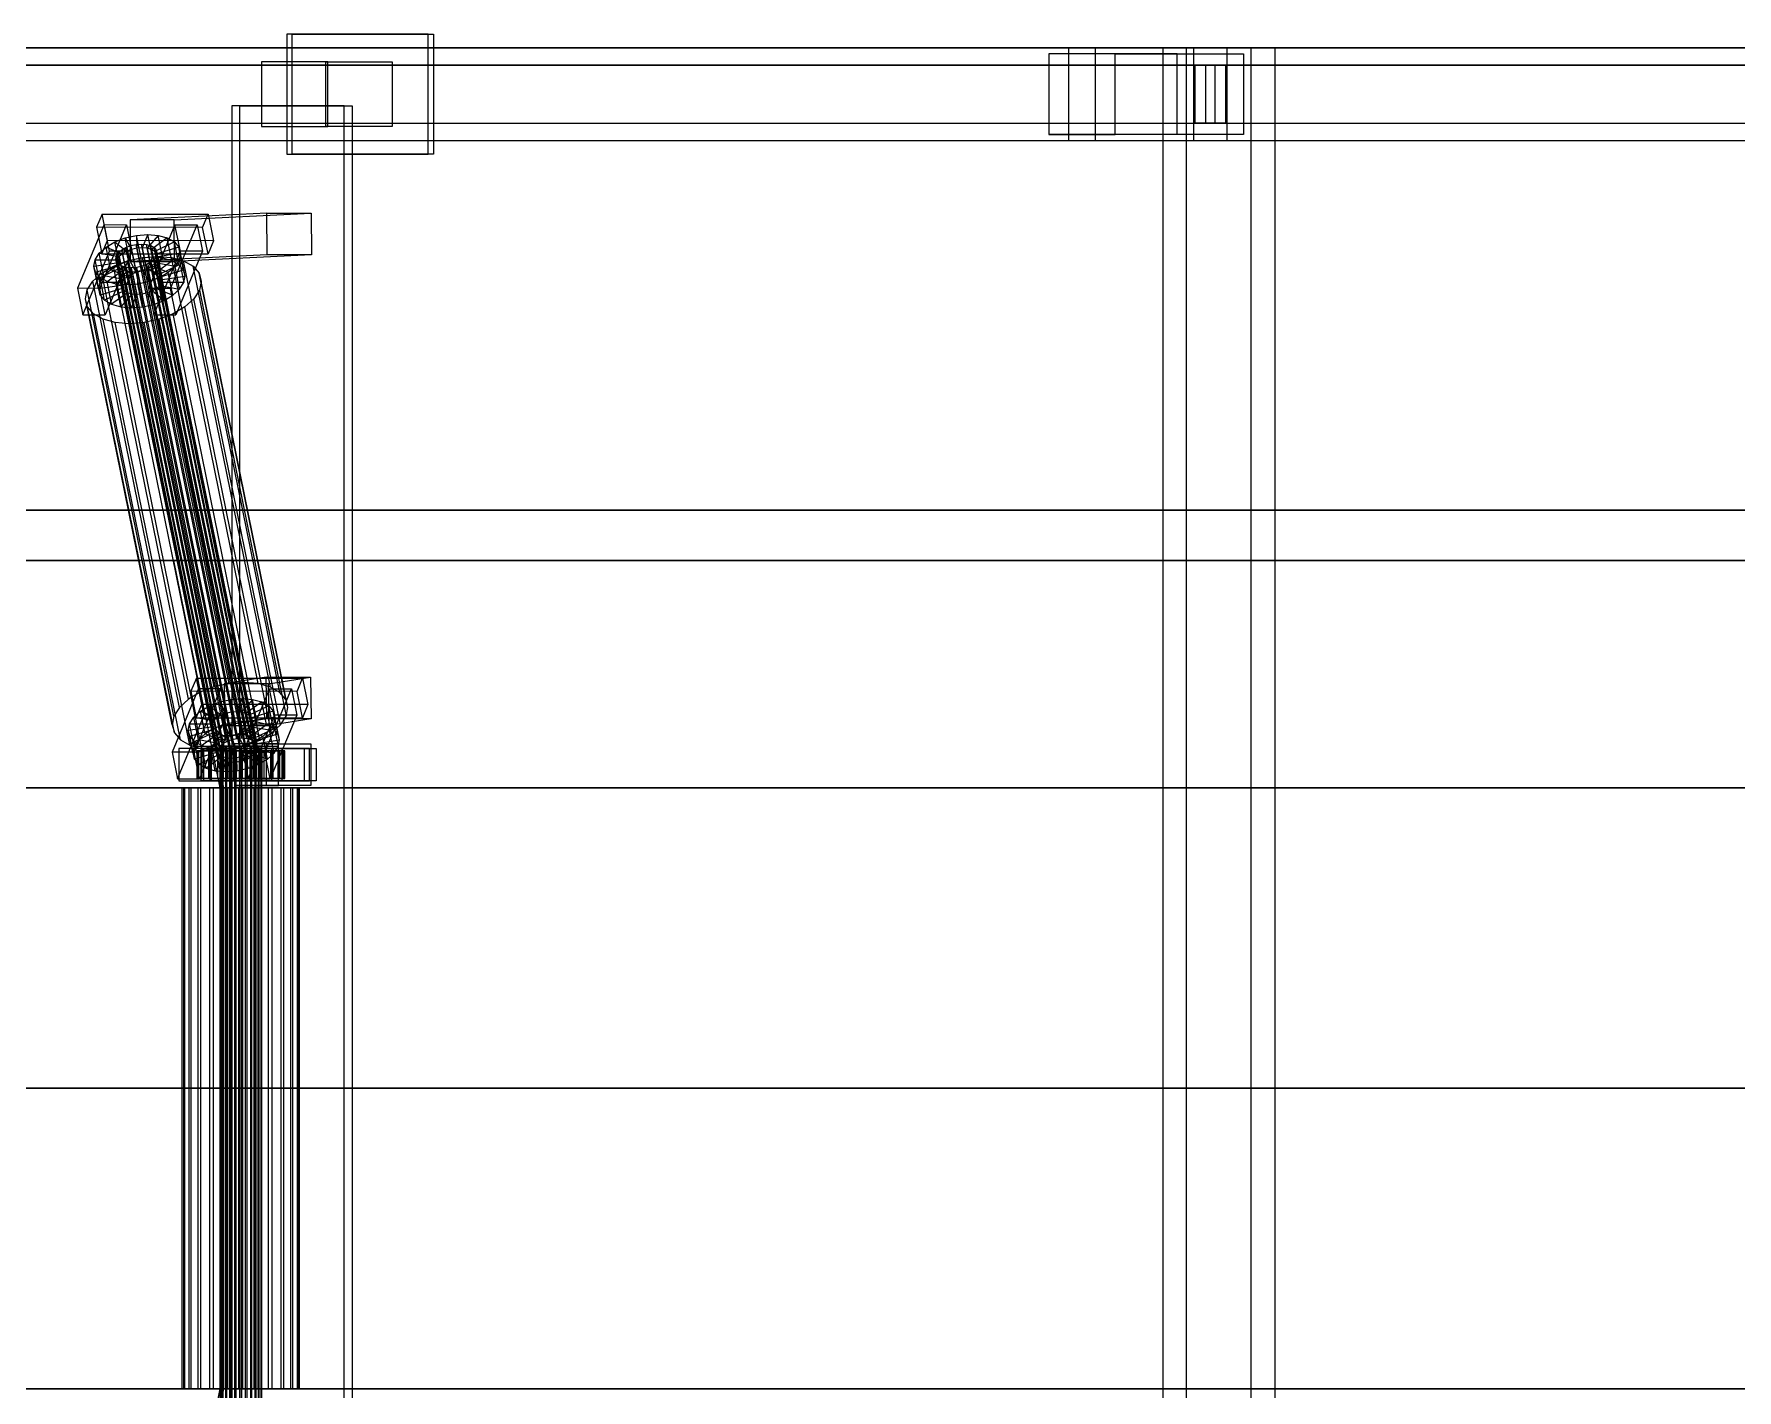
# Model space of a CAD drawing. Header units: millimetres. Extents: x -1970 to 59977, y -50268 to 6837.
# Drawn here: x 20808 to 21544, y -18130 to -17544 of the extents above; entities that cross this region are included whole.
import ezdxf

# ---------------------------------------------------------------- set-up
doc = ezdxf.new("R2010")
doc.units = ezdxf.units.MM
doc.layers.add('superior_C02', color=7, linetype='Continuous', lineweight=0)

msp = doc.modelspace()

# ---------------------------------------------------------------- linework, layer by layer
at = {"layer": 'superior_C02'}
for p, q in [((20978.216, -17544), (20917.01, -17544)), ((20917.01, -17544), (20917.01, -17596)), ((20919.348, -17544), (20917.01, -17544)), ((20919.348, -17596), (20919.348, -17544)), ((20919.348, -17544), (20980.554, -17544)), ((20978.216, -17596), (20978.216, -17544)), ((20978.216, -17544), (20980.554, -17544)), ((20980.554, -17544), (20980.554, -17596)), ((21255.102, -17550), (20107.498, -17550)), ((20119.188, -17550), (21266.793, -17550)), ((21309.171, -17550), (20161.567, -17550)), ((20176.18, -17550), (21323.785, -17550)), ((21255.102, -17550), (21255.102, -17590)), ((21266.793, -17550), (21255.102, -17550)), ((22402.707, -17550), (21255.102, -17550)), ((21266.793, -17590), (21266.793, -17550)), ((21266.793, -17550), (22414.397, -17550)), ((21334.143, -17550), (21295.89, -17550)), ((21295.89, -17550), (21295.89, -18450)), ((21306.119, -17550), (21295.89, -17550)), ((21306.119, -18450), (21306.119, -17550)), ((21306.119, -17550), (21344.373, -17550)), ((21309.171, -17550), (21309.171, -17590)), ((21323.785, -17550), (21309.171, -17550)), ((22456.776, -17550), (21309.171, -17550)), ((21323.785, -17590), (21323.785, -17550)), ((21323.785, -17550), (22471.389, -17550)), ((21334.143, -18450), (21334.143, -17550)), ((21334.143, -17550), (21344.373, -17550)), ((21344.373, -17550), (21344.373, -18450)), ((21314.391, -17557.5), (20111.256, -17557.5)), ((20115.429, -17557.5), (21318.565, -17557.5)), ((20934.814, -17556), (20906.124, -17556)), ((20906.124, -17556), (20906.124, -17584)), ((20933.852, -17556), (20906.124, -17556)), ((20933.852, -17584), (20933.852, -17556)), ((20933.852, -17556), (20962.543, -17556)), ((20934.814, -17584), (20934.814, -17556)), ((20934.814, -17556), (20962.543, -17556)), ((20962.543, -17556), (20962.543, -17584)), ((21275.293, -17552.5), (21246.602, -17552.5)), ((21246.602, -17552.5), (21246.602, -17587.5)), ((21302.133, -17552.5), (21246.602, -17552.5)), ((21275.293, -17587.5), (21275.293, -17552.5)), ((21275.293, -17552.5), (21330.823, -17552.5)), ((21302.133, -17587.5), (21302.133, -17552.5)), ((21302.133, -17552.5), (21330.823, -17552.5)), ((21309.905, -17557.5), (21323.051, -17557.5)), ((21309.905, -17582.5), (21309.905, -17557.5)), ((22401.979, -17557.5), (21309.905, -17557.5)), ((21314.391, -17557.5), (21314.391, -17582.5)), ((21318.565, -17557.5), (21314.391, -17557.5)), ((21318.565, -17582.5), (21318.565, -17557.5)), ((21323.051, -17557.5), (21323.051, -17582.5)), ((21323.051, -17557.5), (22415.126, -17557.5)), ((21330.823, -17552.5), (21330.823, -17587.5)), ((20941.837, -17575), (20893.255, -17575)), ((20893.255, -17575), (20893.255, -18425)), ((20896.763, -17575), (20893.255, -17575)), ((20896.763, -18425), (20896.763, -17575)), ((20896.763, -17575), (20945.345, -17575)), ((20941.837, -18425), (20941.837, -17575)), ((20941.837, -17575), (20945.345, -17575)), ((20945.345, -17575), (20945.345, -18425)), ((20111.256, -17582.5), (21314.391, -17582.5)), ((20115.429, -17582.5), (21318.565, -17582.5)), ((20906.124, -17584), (20934.814, -17584)), ((20906.124, -17584), (20933.852, -17584)), ((20962.543, -17584), (20933.852, -17584)), ((20962.543, -17584), (20934.814, -17584)), ((21246.602, -17587.5), (21275.293, -17587.5)), ((21302.133, -17587.5), (21246.602, -17587.5)), ((21330.823, -17587.5), (21275.293, -17587.5)), ((21330.823, -17587.5), (21302.133, -17587.5)), ((21323.051, -17582.5), (21309.905, -17582.5)), ((21309.905, -17582.5), (22401.979, -17582.5)), ((21314.391, -17582.5), (21318.565, -17582.5)), ((21323.051, -17582.5), (22415.126, -17582.5)), ((20107.498, -17590), (21255.102, -17590)), ((20119.188, -17590), (21266.793, -17590)), ((20161.567, -17590), (21309.171, -17590)), ((20176.18, -17590), (21323.785, -17590)), ((20917.01, -17596), (20978.216, -17596)), ((20917.01, -17596), (20919.348, -17596)), ((20980.554, -17596), (20919.348, -17596)), ((20980.554, -17596), (20978.216, -17596)), ((21255.102, -17590), (21266.793, -17590)), ((21255.102, -17590), (22402.707, -17590)), ((21266.793, -17590), (22414.397, -17590)), ((21309.171, -17590), (21323.785, -17590)), ((21309.171, -17590), (22456.776, -17590)), ((21323.785, -17590), (22471.389, -17590)), ((20837.123, -17621.857), (20834.722, -17627.592)), ((20839.457, -17633.325), (20837.123, -17621.857)), ((20837.123, -17621.857), (20883.027, -17621.914)), ((20908.461, -17621.488), (20849.241, -17624.356)), ((20868.367, -17624.356), (20849.241, -17624.356)), ((20849.241, -17624.356), (20849.315, -17642.354)), ((20868.367, -17624.356), (20927.588, -17621.488)), ((20868.442, -17642.354), (20868.367, -17624.356)), ((20880.626, -17627.65), (20883.027, -17621.914)), ((20883.027, -17621.914), (20885.361, -17633.382)), ((20908.536, -17639.486), (20908.461, -17621.488)), ((20908.461, -17621.488), (20927.588, -17621.488)), ((20927.588, -17621.488), (20927.662, -17639.486)), ((20838.071, -17626.449), (20826.548, -17653.98)), ((20880.626, -17627.65), (20834.722, -17627.592)), ((20834.722, -17627.592), (20837.056, -17639.061)), ((20836.111, -17653.992), (20847.635, -17626.461)), ((20840.405, -17637.917), (20838.071, -17626.449)), ((20838.071, -17626.449), (20847.635, -17626.461)), ((20842.696, -17633.91), (20847.184, -17632.183)), ((20847.184, -17632.183), (20852.022, -17631.1)), ((20847.184, -17632.183), (20849.887, -17637.157)), ((20849.185, -17642.013), (20847.184, -17632.183)), ((20847.635, -17626.461), (20849.968, -17637.929)), ((20852.022, -17631.1), (20856.881, -17630.735)), ((20852.022, -17631.1), (20852.179, -17636.643)), ((20854.023, -17640.93), (20852.022, -17631.1)), ((20856.881, -17630.735), (20854.48, -17636.47)), ((20861.428, -17631.112), (20856.634, -17636.649)), ((20858.881, -17640.564), (20856.881, -17630.735)), ((20856.881, -17630.735), (20861.428, -17631.112)), ((20868.674, -17626.487), (20857.151, -17654.019)), ((20865.355, -17632.206), (20858.494, -17637.167)), ((20863.428, -17640.942), (20861.428, -17631.112)), ((20861.428, -17631.112), (20865.355, -17632.206)), ((20867.355, -17642.036), (20865.355, -17632.206)), ((20865.355, -17632.206), (20868.393, -17633.943)), ((20866.714, -17654.031), (20878.237, -17626.499)), ((20871.008, -17637.955), (20868.674, -17626.487)), ((20868.674, -17626.487), (20878.237, -17626.499)), ((20878.237, -17626.499), (20880.571, -17637.967)), ((20882.96, -17639.118), (20880.626, -17627.65)), ((20828.882, -17665.449), (20840.405, -17637.917)), ((20834.149, -17641.61), (20835.949, -17638.79)), ((20835.949, -17638.79), (20838.864, -17636.164)), ((20835.949, -17638.79), (20844.565, -17640.286)), ((20837.949, -17648.62), (20835.949, -17638.79)), ((20837.056, -17639.061), (20839.457, -17633.325)), ((20837.056, -17639.061), (20882.96, -17639.118)), ((20849.968, -17637.929), (20838.445, -17665.461)), ((20838.864, -17636.164), (20842.696, -17633.91)), ((20838.864, -17636.164), (20845.946, -17639.042)), ((20840.864, -17645.994), (20838.864, -17636.164)), ((20885.361, -17633.382), (20839.457, -17633.325)), ((20849.968, -17637.929), (20840.405, -17637.917)), ((20842.696, -17633.91), (20847.761, -17637.975)), ((20844.697, -17643.74), (20842.696, -17633.91)), ((20843.113, -17641.32), (20843.379, -17639.983)), ((20843.379, -17639.983), (20844.231, -17638.648)), ((20886.888, -17853.782), (20843.379, -17639.983)), ((20844.231, -17638.648), (20845.612, -17637.404)), ((20887.74, -17852.446), (20844.231, -17638.648)), ((20845.946, -17639.042), (20844.565, -17640.286)), ((20845.612, -17637.404), (20847.428, -17636.336)), ((20889.121, -17851.202), (20845.612, -17637.404)), ((20847.761, -17637.975), (20845.946, -17639.042)), ((20845.946, -17639.042), (20847.946, -17648.872)), ((20847.428, -17636.336), (20849.554, -17635.518)), ((20890.936, -17850.135), (20847.428, -17636.336)), ((20849.887, -17637.157), (20847.761, -17637.975)), ((20847.761, -17637.975), (20849.761, -17647.804)), ((20908.536, -17639.486), (20849.315, -17642.354)), ((20849.554, -17635.518), (20851.845, -17635.005)), ((20893.062, -17849.317), (20849.554, -17635.518)), ((20852.179, -17636.643), (20849.887, -17637.157)), ((20849.887, -17637.157), (20851.887, -17646.986)), ((20851.845, -17635.005), (20854.147, -17634.832)), ((20895.354, -17848.804), (20851.845, -17635.005)), ((20854.48, -17636.47), (20852.179, -17636.643)), ((20852.179, -17636.643), (20854.179, -17646.473)), ((20854.147, -17634.832), (20856.301, -17635.011)), ((20897.655, -17848.631), (20854.147, -17634.832)), ((20854.48, -17636.47), (20856.48, -17646.3)), ((20856.634, -17636.649), (20854.48, -17636.47)), ((20854.589, -17640.659), (20861.084, -17640.17)), ((20856.301, -17635.011), (20858.161, -17635.529)), ((20899.809, -17848.809), (20856.301, -17635.011)), ((20856.634, -17636.649), (20858.634, -17646.479)), ((20858.494, -17637.167), (20856.634, -17636.649)), ((20858.161, -17635.529), (20859.6, -17636.352)), ((20901.669, -17849.328), (20858.161, -17635.529)), ((20858.494, -17637.167), (20860.494, -17646.997)), ((20859.933, -17637.99), (20858.494, -17637.167)), ((20859.485, -17665.487), (20871.008, -17637.955)), ((20859.6, -17636.352), (20860.52, -17637.422)), ((20903.109, -17850.15), (20859.6, -17636.352)), ((20860.593, -17640.005), (20859.741, -17641.341)), ((20868.393, -17633.943), (20859.933, -17637.99)), ((20859.933, -17637.99), (20861.934, -17647.82)), ((20860.854, -17639.061), (20859.933, -17637.99)), ((20860.52, -17637.422), (20860.859, -17638.668)), ((20904.029, -17851.221), (20860.52, -17637.422)), ((20860.859, -17638.668), (20860.593, -17640.005)), ((20860.593, -17640.005), (20904.102, -17853.804)), ((20870.336, -17636.203), (20860.854, -17639.061)), ((20860.854, -17639.061), (20862.854, -17648.891)), ((20861.192, -17640.307), (20860.854, -17639.061)), ((20904.368, -17852.467), (20860.859, -17638.668)), ((20861.084, -17640.17), (20867.163, -17640.674)), ((20898.592, -17824.479), (20861.084, -17640.17)), ((20871.051, -17638.834), (20861.192, -17640.307)), ((20870.393, -17643.772), (20868.393, -17633.943)), ((20868.393, -17633.943), (20870.336, -17636.203)), ((20927.662, -17639.486), (20868.442, -17642.354)), ((20880.571, -17637.967), (20869.048, -17665.499)), ((20872.336, -17646.033), (20870.336, -17636.203)), ((20870.336, -17636.203), (20871.051, -17638.834)), ((20871.051, -17638.834), (20870.49, -17641.655)), ((20880.571, -17637.967), (20871.008, -17637.955)), ((20873.052, -17648.664), (20871.051, -17638.834)), ((20885.361, -17633.382), (20882.96, -17639.118)), ((20927.662, -17639.486), (20908.536, -17639.486)), ((20833.102, -17650.939), (20836.999, -17647.428)), ((20833.588, -17644.431), (20834.149, -17641.61)), ((20833.588, -17644.431), (20843.446, -17642.958)), ((20834.303, -17647.062), (20833.588, -17644.431)), ((20835.588, -17654.261), (20833.588, -17644.431)), ((20834.149, -17641.61), (20843.712, -17641.622)), ((20836.149, -17651.44), (20834.149, -17641.61)), ((20834.303, -17647.062), (20843.785, -17644.204)), ((20836.246, -17649.322), (20834.303, -17647.062)), ((20836.303, -17656.892), (20834.303, -17647.062)), ((20836.246, -17649.322), (20844.706, -17645.275)), ((20836.999, -17647.428), (20842.122, -17644.416)), ((20874.506, -17831.737), (20836.999, -17647.428)), ((20840.864, -17645.994), (20837.949, -17648.62)), ((20839.284, -17651.059), (20846.145, -17646.098)), ((20844.697, -17643.74), (20840.864, -17645.994)), ((20847.946, -17648.872), (20840.864, -17645.994)), ((20842.122, -17644.416), (20848.122, -17642.107)), ((20879.63, -17828.725), (20842.122, -17644.416)), ((20843.452, -17642.566), (20843.113, -17641.32)), ((20886.622, -17855.119), (20843.113, -17641.32)), ((20843.211, -17652.153), (20848.005, -17646.616)), ((20843.712, -17641.622), (20843.446, -17642.958)), ((20843.446, -17642.958), (20843.785, -17644.204)), ((20843.446, -17642.958), (20845.447, -17652.788)), ((20844.372, -17643.637), (20843.452, -17642.566)), ((20886.961, -17856.365), (20843.452, -17642.566)), ((20844.565, -17640.286), (20843.712, -17641.622)), ((20843.712, -17641.622), (20845.713, -17651.452)), ((20843.785, -17644.204), (20844.706, -17645.275)), ((20843.785, -17644.204), (20845.786, -17654.034)), ((20845.811, -17644.459), (20844.372, -17643.637)), ((20887.881, -17857.435), (20844.372, -17643.637)), ((20844.565, -17640.286), (20846.565, -17650.116)), ((20849.185, -17642.013), (20844.697, -17643.74)), ((20849.761, -17647.804), (20844.697, -17643.74)), ((20844.706, -17645.275), (20846.145, -17646.098)), ((20844.706, -17645.275), (20846.706, -17655.105)), ((20847.671, -17644.978), (20845.811, -17644.459)), ((20889.32, -17858.258), (20845.811, -17644.459)), ((20846.145, -17646.098), (20848.005, -17646.616)), ((20846.145, -17646.098), (20848.145, -17655.927)), ((20849.825, -17645.156), (20847.671, -17644.978)), ((20891.18, -17858.776), (20847.671, -17644.978)), ((20847.758, -17652.53), (20850.159, -17646.795)), ((20848.005, -17646.616), (20850.159, -17646.795)), ((20848.005, -17646.616), (20850.005, -17656.446)), ((20848.122, -17642.107), (20854.589, -17640.659)), ((20885.629, -17826.416), (20848.122, -17642.107)), ((20854.023, -17640.93), (20849.185, -17642.013)), ((20851.887, -17646.986), (20849.185, -17642.013)), ((20849.315, -17642.354), (20868.442, -17642.354)), ((20849.761, -17647.804), (20851.887, -17646.986)), ((20852.127, -17644.983), (20849.825, -17645.156)), ((20893.334, -17858.955), (20849.825, -17645.156)), ((20850.159, -17646.795), (20852.46, -17646.622)), ((20850.159, -17646.795), (20852.159, -17656.624)), ((20851.887, -17646.986), (20854.179, -17646.473)), ((20854.418, -17644.47), (20852.127, -17644.983)), ((20895.635, -17858.782), (20852.127, -17644.983)), ((20852.46, -17646.622), (20854.752, -17646.108)), ((20852.616, -17652.165), (20852.46, -17646.622)), ((20852.46, -17646.622), (20854.46, -17656.451)), ((20858.881, -17640.564), (20854.023, -17640.93)), ((20854.179, -17646.473), (20854.023, -17640.93)), ((20854.179, -17646.473), (20856.48, -17646.3)), ((20856.544, -17643.652), (20854.418, -17644.47)), ((20897.927, -17858.269), (20854.418, -17644.47)), ((20892.097, -17824.968), (20854.589, -17640.659)), ((20854.752, -17646.108), (20856.878, -17645.29)), ((20857.454, -17651.082), (20854.752, -17646.108)), ((20854.752, -17646.108), (20856.752, -17655.938)), ((20856.48, -17646.3), (20858.881, -17640.564)), ((20856.48, -17646.3), (20858.634, -17646.479)), ((20858.36, -17642.585), (20856.544, -17643.652)), ((20900.053, -17857.451), (20856.544, -17643.652)), ((20856.878, -17645.29), (20858.693, -17644.223)), ((20861.942, -17649.355), (20856.878, -17645.29)), ((20856.878, -17645.29), (20858.878, -17655.12)), ((20859.741, -17641.341), (20858.36, -17642.585)), ((20901.868, -17856.383), (20858.36, -17642.585)), ((20858.634, -17646.479), (20863.428, -17640.942)), ((20858.634, -17646.479), (20860.494, -17646.997)), ((20858.693, -17644.223), (20860.074, -17642.979)), ((20865.775, -17647.101), (20858.693, -17644.223)), ((20858.693, -17644.223), (20860.693, -17654.053)), ((20863.428, -17640.942), (20858.881, -17640.564)), ((20903.249, -17855.139), (20859.741, -17641.341)), ((20860.074, -17642.979), (20860.926, -17641.643)), ((20868.69, -17644.475), (20860.074, -17642.979)), ((20860.074, -17642.979), (20862.074, -17652.809)), ((20860.494, -17646.997), (20867.355, -17642.036)), ((20860.494, -17646.997), (20861.934, -17647.82)), ((20860.926, -17641.643), (20861.192, -17640.307)), ((20860.926, -17641.643), (20870.49, -17641.655)), ((20862.927, -17651.473), (20860.926, -17641.643)), ((20861.192, -17640.307), (20863.193, -17650.137)), ((20861.934, -17647.82), (20870.393, -17643.772)), ((20865.775, -17647.101), (20861.942, -17649.355)), ((20862.854, -17648.891), (20872.336, -17646.033)), ((20867.355, -17642.036), (20863.428, -17640.942)), ((20868.69, -17644.475), (20865.775, -17647.101)), ((20867.775, -17656.931), (20865.775, -17647.101)), ((20867.163, -17640.674), (20872.413, -17642.137)), ((20904.671, -17824.984), (20867.163, -17640.674)), ((20870.393, -17643.772), (20867.355, -17642.036)), ((20870.49, -17641.655), (20868.69, -17644.475)), ((20870.69, -17654.305), (20868.69, -17644.475)), ((20872.336, -17646.033), (20870.393, -17643.772)), ((20870.49, -17641.655), (20872.49, -17651.485)), ((20873.052, -17648.664), (20872.336, -17646.033)), ((20872.413, -17642.137), (20876.475, -17644.459)), ((20909.92, -17826.446), (20872.413, -17642.137)), ((20876.475, -17644.459), (20879.072, -17647.481)), ((20913.982, -17828.768), (20876.475, -17644.459)), ((20879.072, -17647.481), (20880.028, -17650.998)), ((20916.58, -17831.79), (20879.072, -17647.481)), ((20836.111, -17653.992), (20826.548, -17653.98)), ((20826.548, -17653.98), (20828.882, -17665.449)), ((20829.945, -17658.48), (20830.696, -17654.709)), ((20830.696, -17654.709), (20833.102, -17650.939)), ((20868.203, -17839.018), (20830.696, -17654.709)), ((20870.609, -17835.248), (20833.102, -17650.939)), ((20836.149, -17651.44), (20835.588, -17654.261)), ((20845.447, -17652.788), (20835.588, -17654.261)), ((20835.588, -17654.261), (20836.303, -17656.892)), ((20838.445, -17665.461), (20836.111, -17653.992)), ((20837.949, -17648.62), (20836.149, -17651.44)), ((20845.713, -17651.452), (20836.149, -17651.44)), ((20839.284, -17651.059), (20836.246, -17649.322)), ((20838.246, -17659.152), (20836.246, -17649.322)), ((20845.786, -17654.034), (20836.303, -17656.892)), ((20846.565, -17650.116), (20837.949, -17648.62)), ((20843.211, -17652.153), (20839.284, -17651.059)), ((20841.284, -17660.889), (20839.284, -17651.059)), ((20847.758, -17652.53), (20843.211, -17652.153)), ((20845.211, -17661.983), (20843.211, -17652.153)), ((20845.447, -17652.788), (20845.713, -17651.452)), ((20845.786, -17654.034), (20845.447, -17652.788)), ((20845.713, -17651.452), (20846.565, -17650.116)), ((20846.706, -17655.105), (20845.786, -17654.034)), ((20846.565, -17650.116), (20847.946, -17648.872)), ((20852.616, -17652.165), (20847.758, -17652.53)), ((20849.759, -17662.36), (20847.758, -17652.53)), ((20847.946, -17648.872), (20849.761, -17647.804)), ((20857.454, -17651.082), (20852.616, -17652.165)), ((20854.617, -17661.995), (20852.616, -17652.165)), ((20866.714, -17654.031), (20857.151, -17654.019)), ((20857.151, -17654.019), (20859.485, -17665.487)), ((20861.942, -17649.355), (20857.454, -17651.082)), ((20859.455, -17660.912), (20857.454, -17651.082)), ((20860.693, -17654.053), (20858.878, -17655.12)), ((20862.074, -17652.809), (20860.693, -17654.053)), ((20860.693, -17654.053), (20867.775, -17656.931)), ((20861.934, -17647.82), (20862.854, -17648.891)), ((20863.943, -17659.184), (20861.942, -17649.355)), ((20862.927, -17651.473), (20862.074, -17652.809)), ((20862.074, -17652.809), (20870.69, -17654.305)), ((20862.854, -17648.891), (20863.193, -17650.137)), ((20863.193, -17650.137), (20862.927, -17651.473)), ((20872.49, -17651.485), (20862.927, -17651.473)), ((20863.193, -17650.137), (20873.052, -17648.664)), ((20869.048, -17665.499), (20866.714, -17654.031)), ((20867.775, -17656.931), (20870.69, -17654.305)), ((20870.69, -17654.305), (20872.49, -17651.485)), ((20872.49, -17651.485), (20873.052, -17648.664)), ((20879.278, -17654.769), (20876.872, -17658.539)), ((20880.028, -17650.998), (20879.278, -17654.769)), ((20879.278, -17654.769), (20916.785, -17839.078)), ((20917.536, -17835.307), (20880.028, -17650.998)), ((20830.901, -17661.997), (20829.945, -17658.48)), ((20867.453, -17842.789), (20829.945, -17658.48)), ((20833.499, -17665.019), (20830.901, -17661.997)), ((20868.409, -17846.306), (20830.901, -17661.997)), ((20836.303, -17656.892), (20838.246, -17659.152)), ((20846.706, -17655.105), (20838.246, -17659.152)), ((20838.246, -17659.152), (20841.284, -17660.889)), ((20848.145, -17655.927), (20841.284, -17660.889)), ((20841.284, -17660.889), (20845.211, -17661.983)), ((20850.005, -17656.446), (20845.211, -17661.983)), ((20845.211, -17661.983), (20849.759, -17662.36)), ((20848.145, -17655.927), (20846.706, -17655.105)), ((20850.005, -17656.446), (20848.145, -17655.927)), ((20852.159, -17656.624), (20849.759, -17662.36)), ((20849.759, -17662.36), (20854.617, -17661.995)), ((20852.159, -17656.624), (20850.005, -17656.446)), ((20854.46, -17656.451), (20852.159, -17656.624)), ((20856.752, -17655.938), (20854.46, -17656.451)), ((20854.46, -17656.451), (20854.617, -17661.995)), ((20854.617, -17661.995), (20859.455, -17660.912)), ((20858.878, -17655.12), (20856.752, -17655.938)), ((20856.752, -17655.938), (20859.455, -17660.912)), ((20858.878, -17655.12), (20863.943, -17659.184)), ((20859.455, -17660.912), (20863.943, -17659.184)), ((20863.943, -17659.184), (20867.775, -17656.931)), ((20872.974, -17662.05), (20867.851, -17665.062)), ((20876.872, -17658.539), (20872.974, -17662.05)), ((20910.482, -17846.359), (20872.974, -17662.05)), ((20914.379, -17842.848), (20876.872, -17658.539)), ((20828.882, -17665.449), (20838.445, -17665.461)), ((20837.56, -17667.341), (20833.499, -17665.019)), ((20871.006, -17849.328), (20833.499, -17665.019)), ((20842.81, -17668.803), (20837.56, -17667.341)), ((20875.068, -17851.65), (20837.56, -17667.341)), ((20848.889, -17669.308), (20842.81, -17668.803)), ((20880.317, -17853.113), (20842.81, -17668.803)), ((20855.384, -17668.819), (20848.889, -17669.308)), ((20886.397, -17853.617), (20848.889, -17669.308)), ((20861.851, -17667.371), (20855.384, -17668.819)), ((20892.891, -17853.128), (20855.384, -17668.819)), ((20859.485, -17665.487), (20869.048, -17665.499)), ((20867.851, -17665.062), (20861.851, -17667.371)), ((20899.359, -17851.68), (20861.851, -17667.371)), ((20905.359, -17849.371), (20867.851, -17665.062)), ((16335.427, -17750), (25411.088, -17750)), ((25412.557, -17750), (16336.897, -17750)), ((19930.334, -17771.702), (20868.033, -17771.702)), ((20869.777, -17771.702), (19932.078, -17771.702)), ((20868.033, -17771.702), (20888.037, -17870)), ((20868.033, -17771.702), (20869.777, -17771.702)), ((20868.033, -17771.702), (21805.732, -17771.702)), ((20889.781, -17870), (20869.777, -17771.702)), ((21807.476, -17771.702), (20869.777, -17771.702)), ((20877.964, -17822.549), (20875.564, -17828.285)), ((20880.298, -17834.017), (20877.964, -17822.549)), ((20877.964, -17822.549), (20923.869, -17822.606)), ((20908.148, -17822.189), (20889.998, -17825.057)), ((20908.391, -17840.17), (20908.148, -17822.189)), ((20908.148, -17822.189), (20927.274, -17822.189)), ((20909.125, -17825.057), (20927.274, -17822.189)), ((20921.468, -17828.342), (20923.869, -17822.606)), ((20923.869, -17822.606), (20926.202, -17834.074)), ((20927.274, -17822.189), (20927.517, -17840.17)), ((20878.913, -17827.141), (20867.39, -17854.673)), ((20874.506, -17831.737), (20870.609, -17835.248)), ((20879.63, -17828.725), (20874.506, -17831.737)), ((20921.468, -17828.342), (20875.564, -17828.285)), ((20875.564, -17828.285), (20877.898, -17839.753)), ((20876.953, -17854.685), (20888.476, -17827.153)), ((20881.247, -17838.609), (20878.913, -17827.141)), ((20878.913, -17827.141), (20888.476, -17827.153)), ((20885.629, -17826.416), (20879.63, -17828.725)), ((20892.097, -17824.968), (20885.629, -17826.416)), ((20888.476, -17827.153), (20890.81, -17838.621)), ((20909.125, -17825.057), (20889.998, -17825.057)), ((20889.998, -17825.057), (20890.241, -17843.038)), ((20898.592, -17824.479), (20892.097, -17824.968)), ((20892.864, -17831.792), (20897.722, -17831.427)), ((20897.722, -17831.427), (20895.322, -17837.163)), ((20899.723, -17841.257), (20897.722, -17831.427)), ((20897.722, -17831.427), (20902.27, -17831.804)), ((20909.516, -17827.179), (20897.992, -17854.711)), ((20904.671, -17824.984), (20898.592, -17824.479)), ((20909.92, -17826.446), (20904.671, -17824.984)), ((20907.556, -17854.723), (20919.079, -17827.191)), ((20909.367, -17843.038), (20909.125, -17825.057)), ((20911.849, -17838.647), (20909.516, -17827.179)), ((20909.516, -17827.179), (20919.079, -17827.191)), ((20913.982, -17828.768), (20909.92, -17826.446)), ((20916.58, -17831.79), (20913.982, -17828.768)), ((20919.079, -17827.191), (20921.413, -17838.659)), ((20923.802, -17839.81), (20921.468, -17828.342)), ((20868.203, -17839.018), (20867.453, -17842.789)), ((20870.609, -17835.248), (20868.203, -17839.018)), ((20869.724, -17866.141), (20881.247, -17838.609)), ((20876.79, -17839.482), (20879.706, -17836.856)), ((20877.898, -17839.753), (20880.298, -17834.017)), ((20890.81, -17838.621), (20879.287, -17866.153)), ((20879.706, -17836.856), (20883.538, -17834.603)), ((20879.706, -17836.856), (20886.787, -17839.734)), ((20881.706, -17846.686), (20879.706, -17836.856)), ((20926.202, -17834.074), (20880.298, -17834.017)), ((20890.81, -17838.621), (20881.247, -17838.609)), ((20883.538, -17834.603), (20888.026, -17832.875)), ((20883.538, -17834.603), (20888.603, -17838.667)), ((20885.538, -17844.433), (20883.538, -17834.603)), ((20888.603, -17838.667), (20886.787, -17839.734)), ((20888.026, -17832.875), (20892.864, -17831.792)), ((20888.026, -17832.875), (20890.729, -17837.849)), ((20890.026, -17842.705), (20888.026, -17832.875)), ((20890.729, -17837.849), (20888.603, -17838.667)), ((20888.603, -17838.667), (20890.603, -17848.497)), ((20893.02, -17837.336), (20890.729, -17837.849)), ((20890.729, -17837.849), (20892.729, -17847.679)), ((20892.864, -17831.792), (20893.02, -17837.336)), ((20894.864, -17841.622), (20892.864, -17831.792)), ((20895.322, -17837.163), (20893.02, -17837.336)), ((20893.02, -17837.336), (20895.021, -17847.165)), ((20895.322, -17837.163), (20897.322, -17846.992)), ((20897.476, -17837.341), (20895.322, -17837.163)), ((20902.27, -17831.804), (20897.476, -17837.341)), ((20897.476, -17837.341), (20899.476, -17847.171)), ((20899.336, -17837.86), (20897.476, -17837.341)), ((20906.196, -17832.898), (20899.336, -17837.86)), ((20899.336, -17837.86), (20901.336, -17847.689)), ((20900.775, -17838.682), (20899.336, -17837.86)), ((20900.326, -17866.179), (20911.849, -17838.647)), ((20909.235, -17834.635), (20900.775, -17838.682)), ((20900.775, -17838.682), (20902.775, -17848.512)), ((20901.695, -17839.753), (20900.775, -17838.682)), ((20911.178, -17836.895), (20901.695, -17839.753)), ((20904.27, -17841.634), (20902.27, -17831.804)), ((20902.27, -17831.804), (20906.196, -17832.898)), ((20908.197, -17842.728), (20906.196, -17832.898)), ((20906.196, -17832.898), (20909.235, -17834.635)), ((20911.235, -17844.465), (20909.235, -17834.635)), ((20909.235, -17834.635), (20911.178, -17836.895)), ((20921.413, -17838.659), (20909.89, -17866.191)), ((20913.178, -17846.725), (20911.178, -17836.895)), ((20911.178, -17836.895), (20911.893, -17839.526)), ((20921.413, -17838.659), (20911.849, -17838.647)), ((20914.379, -17842.848), (20916.785, -17839.078)), ((20917.536, -17835.307), (20916.58, -17831.79)), ((20916.785, -17839.078), (20917.536, -17835.307)), ((20926.202, -17834.074), (20923.802, -17839.81)), ((20867.453, -17842.789), (20868.409, -17846.306)), ((20868.409, -17846.306), (20871.006, -17849.328)), ((20874.429, -17845.123), (20874.991, -17842.302)), ((20874.429, -17845.123), (20884.288, -17843.65)), ((20875.144, -17847.754), (20874.429, -17845.123)), ((20876.43, -17854.953), (20874.429, -17845.123)), ((20874.991, -17842.302), (20876.79, -17839.482)), ((20874.991, -17842.302), (20884.554, -17842.314)), ((20876.991, -17852.132), (20874.991, -17842.302)), ((20875.144, -17847.754), (20884.627, -17844.897)), ((20876.79, -17839.482), (20885.406, -17840.978)), ((20878.791, -17849.312), (20876.79, -17839.482)), ((20877.087, -17850.015), (20885.547, -17845.967)), ((20877.898, -17839.753), (20923.802, -17839.81)), ((20885.538, -17844.433), (20881.706, -17846.686)), ((20884.554, -17842.314), (20884.288, -17843.65)), ((20884.288, -17843.65), (20884.627, -17844.897)), ((20884.288, -17843.65), (20886.288, -17853.48)), ((20885.406, -17840.978), (20884.554, -17842.314)), ((20884.554, -17842.314), (20886.554, -17852.144)), ((20884.627, -17844.897), (20885.547, -17845.967)), ((20884.627, -17844.897), (20886.627, -17854.726)), ((20886.787, -17839.734), (20885.406, -17840.978)), ((20885.406, -17840.978), (20887.407, -17850.808)), ((20890.026, -17842.705), (20885.538, -17844.433)), ((20890.603, -17848.497), (20885.538, -17844.433)), ((20885.547, -17845.967), (20886.986, -17846.79)), ((20885.547, -17845.967), (20887.548, -17855.797)), ((20886.787, -17839.734), (20888.788, -17849.564)), ((20894.864, -17841.622), (20890.026, -17842.705)), ((20892.729, -17847.679), (20890.026, -17842.705)), ((20908.391, -17840.17), (20890.241, -17843.038)), ((20890.241, -17843.038), (20909.367, -17843.038)), ((20899.723, -17841.257), (20894.864, -17841.622)), ((20895.021, -17847.165), (20894.864, -17841.622)), ((20895.593, -17846.801), (20897.719, -17845.983)), ((20897.322, -17846.992), (20899.723, -17841.257)), ((20897.719, -17845.983), (20899.535, -17844.915)), ((20902.784, -17850.047), (20897.719, -17845.983)), ((20897.719, -17845.983), (20899.72, -17855.812)), ((20899.476, -17847.171), (20904.27, -17841.634)), ((20899.535, -17844.915), (20900.916, -17843.671)), ((20906.616, -17847.793), (20899.535, -17844.915)), ((20899.535, -17844.915), (20901.535, -17854.745)), ((20904.27, -17841.634), (20899.723, -17841.257)), ((20900.916, -17843.671), (20901.768, -17842.335)), ((20909.532, -17845.167), (20900.916, -17843.671)), ((20900.916, -17843.671), (20902.916, -17853.501)), ((20901.336, -17847.689), (20908.197, -17842.728)), ((20901.695, -17839.753), (20903.696, -17849.583)), ((20902.034, -17840.999), (20901.695, -17839.753)), ((20901.768, -17842.335), (20902.034, -17840.999)), ((20901.768, -17842.335), (20911.331, -17842.347)), ((20903.768, -17852.165), (20901.768, -17842.335)), ((20911.893, -17839.526), (20902.034, -17840.999)), ((20902.034, -17840.999), (20904.034, -17850.829)), ((20902.775, -17848.512), (20911.235, -17844.465)), ((20908.197, -17842.728), (20904.27, -17841.634)), ((20905.359, -17849.371), (20910.482, -17846.359)), ((20909.532, -17845.167), (20906.616, -17847.793)), ((20911.235, -17844.465), (20908.197, -17842.728)), ((20927.517, -17840.17), (20908.391, -17840.17)), ((20927.517, -17840.17), (20909.367, -17843.038)), ((20911.331, -17842.347), (20909.532, -17845.167)), ((20911.532, -17854.997), (20909.532, -17845.167)), ((20910.482, -17846.359), (20914.379, -17842.848)), ((20913.178, -17846.725), (20911.235, -17844.465)), ((20911.893, -17839.526), (20911.331, -17842.347)), ((20911.331, -17842.347), (20913.332, -17852.177)), ((20913.893, -17849.356), (20911.893, -17839.526)), ((20879.963, -17853), (20870.399, -17853)), ((20870.399, -17853), (20870.399, -17867)), ((20884.428, -17853), (20870.399, -17853)), ((20871.006, -17849.328), (20875.068, -17851.65)), ((20875.068, -17851.65), (20880.317, -17853.113)), ((20877.087, -17850.015), (20875.144, -17847.754)), ((20877.145, -17857.584), (20875.144, -17847.754)), ((20876.991, -17852.132), (20876.43, -17854.953)), ((20886.288, -17853.48), (20876.43, -17854.953)), ((20878.791, -17849.312), (20876.991, -17852.132)), ((20886.554, -17852.144), (20876.991, -17852.132)), ((20880.126, -17851.751), (20877.087, -17850.015)), ((20879.088, -17859.844), (20877.087, -17850.015)), ((20881.706, -17846.686), (20878.791, -17849.312)), ((20887.407, -17850.808), (20878.791, -17849.312)), ((20879.963, -17867), (20879.963, -17853)), ((20879.963, -17853), (20893.992, -17853)), ((20880.126, -17851.751), (20886.986, -17846.79)), ((20884.052, -17852.845), (20880.126, -17851.751)), ((20882.126, -17861.581), (20880.126, -17851.751)), ((20880.317, -17853.113), (20886.397, -17853.617)), ((20926.879, -17853), (20880.975, -17853)), ((20880.975, -17853), (20880.975, -17867)), ((20883.897, -17853), (20880.975, -17853)), ((20888.788, -17849.564), (20881.706, -17846.686)), ((20883.897, -17867), (20883.897, -17853)), ((20883.897, -17853), (20929.802, -17853)), ((20884.052, -17852.845), (20888.846, -17847.308)), ((20888.6, -17853.223), (20884.052, -17852.845)), ((20886.053, -17862.675), (20884.052, -17852.845)), ((20884.428, -17867), (20884.428, -17853)), ((20884.428, -17853), (20893.992, -17853)), ((20886.288, -17853.48), (20886.554, -17852.144)), ((20886.627, -17854.726), (20886.288, -17853.48)), ((20886.397, -17853.617), (20892.891, -17853.128)), ((20886.554, -17852.144), (20887.407, -17850.808)), ((20886.888, -17853.782), (20886.622, -17855.119)), ((20887.74, -17852.446), (20886.888, -17853.782)), ((20886.986, -17846.79), (20888.846, -17847.308)), ((20886.986, -17846.79), (20888.987, -17856.62)), ((20887.407, -17850.808), (20888.788, -17849.564)), ((20889.121, -17851.202), (20887.74, -17852.446)), ((20888.436, -17852), (20888.21, -17852)), ((20888.21, -17852), (20888.598, -17852)), ((20888.21, -18148), (20888.21, -17852)), ((20889.259, -17852), (20888.436, -17852)), ((20888.436, -18148), (20888.436, -17852)), ((20888.598, -17852), (20889.572, -17852)), ((20888.598, -18148), (20888.598, -17852)), ((20888.6, -17853.223), (20891, -17847.487)), ((20893.458, -17852.857), (20888.6, -17853.223)), ((20890.6, -17863.052), (20888.6, -17853.223)), ((20888.788, -17849.564), (20890.603, -17848.497)), ((20888.846, -17847.308), (20891, -17847.487)), ((20888.846, -17847.308), (20890.847, -17857.138)), ((20890.936, -17850.135), (20889.121, -17851.202)), ((20890.623, -17852), (20889.259, -17852)), ((20889.259, -18148), (20889.259, -17852)), ((20889.572, -17852), (20891.066, -17852)), ((20889.572, -18148), (20889.572, -17852)), ((20890.603, -17848.497), (20892.729, -17847.679)), ((20892.436, -17852), (20890.623, -17852)), ((20890.623, -18148), (20890.623, -17852)), ((20893.062, -17849.317), (20890.936, -17850.135)), ((20891, -17847.487), (20893.302, -17847.314)), ((20891, -17847.487), (20893.001, -17857.317)), ((20891.066, -17852), (20892.979, -17852)), ((20891.066, -18148), (20891.066, -17852)), ((20894.574, -17852), (20892.436, -17852)), ((20892.436, -18148), (20892.436, -17852)), ((20892.729, -17847.679), (20895.021, -17847.165)), ((20892.891, -17853.128), (20899.359, -17851.68)), ((20892.979, -17852), (20895.179, -17852)), ((20892.979, -18148), (20892.979, -17852)), ((20895.354, -17848.804), (20893.062, -17849.317)), ((20893.302, -17847.314), (20895.593, -17846.801)), ((20893.458, -17852.857), (20893.302, -17847.314)), ((20893.302, -17847.314), (20895.302, -17857.144)), ((20898.296, -17851.774), (20893.458, -17852.857)), ((20895.458, -17862.687), (20893.458, -17852.857)), ((20893.992, -17853), (20893.992, -17867)), ((20913.49, -17851), (20894.363, -17851)), ((20894.363, -17851), (20894.363, -17869)), ((20908.275, -17851), (20894.363, -17851)), ((20896.892, -17852), (20894.574, -17852)), ((20894.574, -18148), (20894.574, -17852)), ((20895.021, -17847.165), (20897.322, -17846.992)), ((20895.179, -17852), (20897.518, -17852)), ((20895.179, -18148), (20895.179, -17852)), ((20897.655, -17848.631), (20895.354, -17848.804)), ((20898.296, -17851.774), (20895.593, -17846.801)), ((20895.593, -17846.801), (20897.594, -17856.631)), ((20899.23, -17852), (20896.892, -17852)), ((20896.892, -18148), (20896.892, -17852)), ((20897.322, -17846.992), (20899.476, -17847.171)), ((20897.518, -17852), (20899.835, -17852)), ((20897.518, -18148), (20897.518, -17852)), ((20899.809, -17848.809), (20897.655, -17848.631)), ((20902.784, -17850.047), (20898.296, -17851.774)), ((20900.296, -17861.604), (20898.296, -17851.774)), ((20901.431, -17852), (20899.23, -17852)), ((20899.23, -18148), (20899.23, -17852)), ((20899.359, -17851.68), (20905.359, -17849.371)), ((20899.476, -17847.171), (20901.336, -17847.689)), ((20901.669, -17849.328), (20899.809, -17848.809)), ((20899.835, -17852), (20901.973, -17852)), ((20899.835, -18148), (20899.835, -17852)), ((20910.566, -17853), (20901.002, -17853)), ((20901.002, -17853), (20901.002, -17867)), ((20915.031, -17853), (20901.002, -17853)), ((20901.336, -17847.689), (20902.775, -17848.512)), ((20903.343, -17852), (20901.431, -17852)), ((20901.431, -18148), (20901.431, -17852)), ((20902.916, -17853.501), (20901.535, -17854.745)), ((20903.109, -17850.15), (20901.669, -17849.328)), ((20901.973, -17852), (20903.786, -17852)), ((20901.973, -18148), (20901.973, -17852)), ((20902.775, -17848.512), (20903.696, -17849.583)), ((20906.616, -17847.793), (20902.784, -17850.047)), ((20904.785, -17859.877), (20902.784, -17850.047)), ((20903.768, -17852.165), (20902.916, -17853.501)), ((20902.916, -17853.501), (20911.532, -17854.997)), ((20904.029, -17851.221), (20903.109, -17850.15)), ((20903.249, -17855.139), (20904.102, -17853.804)), ((20904.838, -17852), (20903.343, -17852)), ((20903.343, -18148), (20903.343, -17852)), ((20903.696, -17849.583), (20913.178, -17846.725)), ((20903.696, -17849.583), (20904.034, -17850.829)), ((20904.034, -17850.829), (20903.768, -17852.165)), ((20913.332, -17852.177), (20903.768, -17852.165)), ((20903.786, -17852), (20905.151, -17852)), ((20903.786, -18148), (20903.786, -17852)), ((20904.368, -17852.467), (20904.029, -17851.221)), ((20904.034, -17850.829), (20913.893, -17849.356)), ((20904.102, -17853.804), (20904.368, -17852.467)), ((20905.812, -17852), (20904.838, -17852)), ((20904.838, -18148), (20904.838, -17852)), ((20905.151, -17852), (20905.974, -17852)), ((20905.151, -18148), (20905.151, -17852)), ((20906.199, -17852), (20905.812, -17852)), ((20905.812, -17852), (20905.812, -18148)), ((20905.974, -17852), (20906.199, -17852)), ((20905.974, -18148), (20905.974, -17852)), ((20906.199, -18148), (20906.199, -17852)), ((20908.617, -17857.623), (20906.616, -17847.793)), ((20908.275, -17869), (20908.275, -17851)), ((20908.275, -17851), (20927.402, -17851)), ((20910.566, -17867), (20910.566, -17853)), ((20910.566, -17853), (20924.594, -17853)), ((20911.532, -17854.997), (20913.332, -17852.177)), ((20913.893, -17849.356), (20913.178, -17846.725)), ((20913.332, -17852.177), (20913.893, -17849.356)), ((20913.49, -17869), (20913.49, -17851)), ((20913.49, -17851), (20927.402, -17851)), ((20915.031, -17867), (20915.031, -17853)), ((20915.031, -17853), (20924.594, -17853)), ((20924.594, -17853), (20924.594, -17867)), ((20926.879, -17867), (20926.879, -17853)), ((20926.879, -17853), (20929.802, -17853)), ((20927.402, -17851), (20927.402, -17869)), ((20929.802, -17853), (20929.802, -17867)), ((20876.953, -17854.685), (20867.39, -17854.673)), ((20867.39, -17854.673), (20869.724, -17866.141)), ((20876.43, -17854.953), (20877.145, -17857.584)), ((20879.287, -17866.153), (20876.953, -17854.685)), ((20886.627, -17854.726), (20877.145, -17857.584)), ((20877.145, -17857.584), (20879.088, -17859.844)), ((20878.692, -17854), (20878.216, -17854)), ((20878.216, -17854), (20888.21, -17854)), ((20878.216, -17866), (20878.216, -17854)), ((20878.216, -17854), (20879.034, -17854)), ((20880.43, -17854), (20878.692, -17854)), ((20878.692, -17854), (20888.436, -17854)), ((20878.692, -17866), (20878.692, -17854)), ((20879.034, -17854), (20888.598, -17854)), ((20879.034, -17866), (20879.034, -17854)), ((20879.034, -17854), (20881.091, -17854)), ((20887.548, -17855.797), (20879.088, -17859.844)), ((20879.088, -17859.844), (20882.126, -17861.581)), ((20883.31, -17854), (20880.43, -17854)), ((20880.43, -17854), (20889.259, -17854)), ((20880.43, -17866), (20880.43, -17854)), ((20881.091, -17854), (20889.572, -17854)), ((20881.091, -17866), (20881.091, -17854)), ((20881.091, -17854), (20884.245, -17854)), ((20888.987, -17856.62), (20882.126, -17861.581)), ((20887.138, -17854), (20883.31, -17854)), ((20883.31, -17854), (20890.623, -17854)), ((20883.31, -17866), (20883.31, -17854)), ((20884.245, -17854), (20891.066, -17854)), ((20884.245, -17866), (20884.245, -17854)), ((20884.245, -17854), (20888.283, -17854)), ((20890.847, -17857.138), (20886.053, -17862.675)), ((20886.622, -17855.119), (20886.961, -17856.365)), ((20887.548, -17855.797), (20886.627, -17854.726)), ((20886.961, -17856.365), (20887.881, -17857.435)), ((20891.652, -17854), (20887.138, -17854)), ((20887.138, -17854), (20892.436, -17854)), ((20887.138, -17866), (20887.138, -17854)), ((20888.987, -17856.62), (20887.548, -17855.797)), ((20887.881, -17857.435), (20889.32, -17858.258)), ((20888.21, -17854), (20888.436, -17854)), ((20888.21, -17854), (20888.21, -17866)), ((20888.598, -17854), (20888.21, -17854)), ((20888.283, -17854), (20892.979, -17854)), ((20888.283, -17866), (20888.283, -17854)), ((20888.283, -17854), (20892.929, -17854)), ((20888.436, -17854), (20889.259, -17854)), ((20888.436, -17854), (20888.436, -17866)), ((20888.598, -17854), (20888.598, -17866)), ((20889.572, -17854), (20888.598, -17854)), ((20890.847, -17857.138), (20888.987, -17856.62)), ((20889.259, -17854), (20890.623, -17854)), ((20889.259, -17854), (20889.259, -17866)), ((20889.32, -17858.258), (20891.18, -17858.776)), ((20889.572, -17854), (20889.572, -17866)), ((20891.066, -17854), (20889.572, -17854)), ((20893.001, -17857.317), (20890.6, -17863.052)), ((20890.623, -17854), (20892.436, -17854)), ((20890.623, -17854), (20890.623, -17866)), ((20893.001, -17857.317), (20890.847, -17857.138)), ((20891.066, -17854), (20891.066, -17866)), ((20892.979, -17854), (20891.066, -17854)), ((20891.18, -17858.776), (20893.334, -17858.955)), ((20896.544, -17854), (20891.652, -17854)), ((20891.652, -17854), (20894.574, -17854)), ((20891.652, -17866), (20891.652, -17854)), ((20892.436, -17854), (20894.574, -17854)), ((20892.436, -17854), (20892.436, -17866)), ((20892.929, -17854), (20895.179, -17854)), ((20892.929, -17866), (20892.929, -17854)), ((20892.929, -17854), (20897.866, -17854)), ((20892.979, -17854), (20892.979, -17866)), ((20895.179, -17854), (20892.979, -17854)), ((20895.302, -17857.144), (20893.001, -17857.317)), ((20893.334, -17858.955), (20895.635, -17858.782)), ((20894.574, -17854), (20896.892, -17854)), ((20894.574, -17854), (20894.574, -17866)), ((20895.179, -17854), (20895.179, -17866)), ((20897.518, -17854), (20895.179, -17854)), ((20897.594, -17856.631), (20895.302, -17857.144)), ((20895.302, -17857.144), (20895.458, -17862.687)), ((20895.635, -17858.782), (20897.927, -17858.269)), ((20901.481, -17854), (20896.544, -17854)), ((20896.544, -17854), (20896.892, -17854)), ((20896.544, -17866), (20896.544, -17854)), ((20896.892, -17854), (20899.23, -17854)), ((20896.892, -17854), (20896.892, -17866)), ((20897.866, -17854), (20897.518, -17854)), ((20897.518, -17854), (20897.518, -17866)), ((20899.835, -17854), (20897.518, -17854)), ((20899.72, -17855.812), (20897.594, -17856.631)), ((20897.594, -17856.631), (20900.296, -17861.604)), ((20897.866, -17866), (20897.866, -17854)), ((20897.866, -17854), (20902.758, -17854)), ((20897.927, -17858.269), (20900.053, -17857.451)), ((20907.556, -17854.723), (20897.992, -17854.711)), ((20897.992, -17854.711), (20900.326, -17866.179)), ((20901.481, -17854), (20899.23, -17854)), ((20899.23, -17854), (20901.431, -17854)), ((20899.23, -17854), (20899.23, -17866)), ((20901.535, -17854.745), (20899.72, -17855.812)), ((20899.72, -17855.812), (20904.785, -17859.877)), ((20902.758, -17854), (20899.835, -17854)), ((20899.835, -17854), (20899.835, -17866)), ((20901.973, -17854), (20899.835, -17854)), ((20900.053, -17857.451), (20901.868, -17856.383)), ((20900.296, -17861.604), (20904.785, -17859.877)), ((20906.127, -17854), (20901.431, -17854)), ((20901.431, -17854), (20903.343, -17854)), ((20901.431, -17854), (20901.431, -17866)), ((20906.127, -17854), (20901.481, -17854)), ((20901.481, -17866), (20901.481, -17854)), ((20901.535, -17854.745), (20908.617, -17857.623)), ((20901.868, -17856.383), (20903.249, -17855.139)), ((20907.271, -17854), (20901.973, -17854)), ((20901.973, -17854), (20901.973, -17866)), ((20903.786, -17854), (20901.973, -17854)), ((20902.758, -17866), (20902.758, -17854)), ((20902.758, -17854), (20907.271, -17854)), ((20910.164, -17854), (20903.343, -17854)), ((20903.343, -17854), (20904.838, -17854)), ((20903.343, -17854), (20903.343, -17866)), ((20911.099, -17854), (20903.786, -17854)), ((20903.786, -17854), (20903.786, -17866)), ((20905.151, -17854), (20903.786, -17854)), ((20904.785, -17859.877), (20908.617, -17857.623)), ((20913.319, -17854), (20904.838, -17854)), ((20904.838, -17854), (20905.812, -17854)), ((20904.838, -17854), (20904.838, -17866)), ((20913.98, -17854), (20905.151, -17854)), ((20905.151, -17854), (20905.151, -17866)), ((20905.974, -17854), (20905.151, -17854)), ((20905.812, -17854), (20915.375, -17854)), ((20905.812, -17866), (20905.812, -17854)), ((20905.812, -17854), (20906.199, -17854)), ((20915.717, -17854), (20905.974, -17854)), ((20905.974, -17854), (20905.974, -17866)), ((20906.199, -17854), (20905.974, -17854)), ((20910.164, -17854), (20906.127, -17854)), ((20906.127, -17866), (20906.127, -17854)), ((20916.193, -17854), (20906.199, -17854)), ((20906.199, -17854), (20906.199, -17866)), ((20907.271, -17866), (20907.271, -17854)), ((20907.271, -17854), (20911.099, -17854)), ((20909.89, -17866.191), (20907.556, -17854.723)), ((20908.617, -17857.623), (20911.532, -17854.997)), ((20913.319, -17854), (20910.164, -17854)), ((20910.164, -17866), (20910.164, -17854)), ((20911.099, -17866), (20911.099, -17854)), ((20911.099, -17854), (20913.98, -17854)), ((20915.375, -17854), (20913.319, -17854)), ((20913.319, -17866), (20913.319, -17854)), ((20913.98, -17866), (20913.98, -17854)), ((20913.98, -17854), (20915.717, -17854)), ((20915.375, -17854), (20915.375, -17866)), ((20916.193, -17854), (20915.375, -17854)), ((20915.717, -17866), (20915.717, -17854)), ((20915.717, -17854), (20916.193, -17854)), ((20916.193, -17866), (20916.193, -17854)), ((20869.724, -17866.141), (20879.287, -17866.153)), ((20870.399, -17867), (20879.963, -17867)), ((20870.399, -17867), (20884.428, -17867)), ((20888.21, -17866), (20878.216, -17866)), ((20878.216, -17866), (20878.692, -17866)), ((20879.034, -17866), (20878.216, -17866)), ((20888.436, -17866), (20878.692, -17866)), ((20878.692, -17866), (20880.43, -17866)), ((20888.598, -17866), (20879.034, -17866)), ((20881.091, -17866), (20879.034, -17866)), ((20893.992, -17867), (20879.963, -17867)), ((20889.259, -17866), (20880.43, -17866)), ((20880.43, -17866), (20883.31, -17866)), ((20880.975, -17867), (20926.879, -17867)), ((20880.975, -17867), (20883.897, -17867)), ((20889.572, -17866), (20881.091, -17866)), ((20884.245, -17866), (20881.091, -17866)), ((20882.126, -17861.581), (20886.053, -17862.675)), ((20890.623, -17866), (20883.31, -17866)), ((20883.31, -17866), (20887.138, -17866)), ((20929.802, -17867), (20883.897, -17867)), ((20891.066, -17866), (20884.245, -17866)), ((20888.283, -17866), (20884.245, -17866)), ((20893.992, -17867), (20884.428, -17867)), ((20886.053, -17862.675), (20890.6, -17863.052)), ((20892.436, -17866), (20887.138, -17866)), ((20887.138, -17866), (20891.652, -17866)), ((20888.436, -17866), (20888.21, -17866)), ((20888.21, -17866), (20888.598, -17866)), ((20892.979, -17866), (20888.283, -17866)), ((20892.929, -17866), (20888.283, -17866)), ((20889.259, -17866), (20888.436, -17866)), ((20888.598, -17866), (20889.572, -17866)), ((20890.623, -17866), (20889.259, -17866)), ((20889.572, -17866), (20891.066, -17866)), ((20890.6, -17863.052), (20895.458, -17862.687)), ((20892.436, -17866), (20890.623, -17866)), ((20891.066, -17866), (20892.979, -17866)), ((20894.574, -17866), (20891.652, -17866)), ((20891.652, -17866), (20896.544, -17866)), ((20894.574, -17866), (20892.436, -17866)), ((20895.179, -17866), (20892.929, -17866)), ((20897.866, -17866), (20892.929, -17866)), ((20892.979, -17866), (20895.179, -17866)), ((20896.892, -17866), (20894.574, -17866)), ((20895.179, -17866), (20897.518, -17866)), ((20895.458, -17862.687), (20900.296, -17861.604)), ((20896.892, -17866), (20896.544, -17866)), ((20896.544, -17866), (20901.481, -17866)), ((20899.23, -17866), (20896.892, -17866)), ((20897.518, -17866), (20897.866, -17866)), ((20897.518, -17866), (20899.835, -17866)), ((20902.758, -17866), (20897.866, -17866)), ((20901.431, -17866), (20899.23, -17866)), ((20899.23, -17866), (20901.481, -17866)), ((20899.835, -17866), (20902.758, -17866)), ((20899.835, -17866), (20901.973, -17866)), ((20900.326, -17866.179), (20909.89, -17866.191)), ((20901.002, -17867), (20910.566, -17867)), ((20901.002, -17867), (20915.031, -17867)), ((20903.343, -17866), (20901.431, -17866)), ((20901.431, -17866), (20906.127, -17866)), ((20901.481, -17866), (20906.127, -17866)), ((20901.973, -17866), (20907.271, -17866)), ((20901.973, -17866), (20903.786, -17866)), ((20907.271, -17866), (20902.758, -17866)), ((20904.838, -17866), (20903.343, -17866)), ((20903.343, -17866), (20910.164, -17866)), ((20903.786, -17866), (20911.099, -17866)), ((20903.786, -17866), (20905.151, -17866)), ((20905.812, -17866), (20904.838, -17866)), ((20904.838, -17866), (20913.319, -17866)), ((20905.151, -17866), (20913.98, -17866)), ((20905.151, -17866), (20905.974, -17866)), ((20915.375, -17866), (20905.812, -17866)), ((20906.199, -17866), (20905.812, -17866)), ((20905.974, -17866), (20915.717, -17866)), ((20905.974, -17866), (20906.199, -17866)), ((20906.127, -17866), (20910.164, -17866)), ((20906.199, -17866), (20916.193, -17866)), ((20911.099, -17866), (20907.271, -17866)), ((20910.164, -17866), (20913.319, -17866)), ((20924.594, -17867), (20910.566, -17867)), ((20913.98, -17866), (20911.099, -17866)), ((20913.319, -17866), (20915.375, -17866)), ((20915.717, -17866), (20913.98, -17866)), ((20924.594, -17867), (20915.031, -17867)), ((20915.375, -17866), (20916.193, -17866)), ((20916.193, -17866), (20915.717, -17866)), ((20929.802, -17867), (20926.879, -17867)), ((19950.338, -17870), (20888.037, -17870)), ((20889.781, -17870), (19952.082, -17870)), ((20872.456, -17870), (20871.82, -17870)), ((20871.82, -17870), (20872.914, -17870)), ((20871.82, -18130), (20871.82, -17870)), ((20874.779, -17870), (20872.456, -17870)), ((20872.456, -18130), (20872.456, -17870)), ((20872.914, -17870), (20875.663, -17870)), ((20872.914, -18130), (20872.914, -17870)), ((20878.63, -17870), (20874.779, -17870)), ((20874.779, -18130), (20874.779, -17870)), ((20875.663, -17870), (20879.88, -17870)), ((20875.663, -18130), (20875.663, -17870)), ((20883.747, -17870), (20878.63, -17870)), ((20878.63, -18130), (20878.63, -17870)), ((20879.88, -17870), (20885.278, -17870)), ((20879.88, -18130), (20879.88, -17870)), ((20889.781, -17870), (20883.747, -17870)), ((20883.747, -18130), (20883.747, -17870)), ((20885.278, -17870), (20891.488, -17870)), ((20885.278, -18130), (20885.278, -17870)), ((20888.037, -17870), (20888.037, -18000)), ((20888.037, -17870), (21825.736, -17870)), ((20889.781, -18000), (20889.781, -17870)), ((21827.48, -17870), (20889.781, -17870)), ((20896.321, -17870), (20889.781, -17870)), ((20889.781, -18130), (20889.781, -17870)), ((20891.488, -17870), (20898.088, -17870)), ((20891.488, -18130), (20891.488, -17870)), ((20894.363, -17869), (20913.49, -17869)), ((20908.275, -17869), (20894.363, -17869)), ((20902.921, -17870), (20896.321, -17870)), ((20896.321, -18130), (20896.321, -17870)), ((20898.088, -17870), (20904.628, -17870)), ((20898.088, -18130), (20898.088, -17870)), ((20909.132, -17870), (20902.921, -17870)), ((20902.921, -18130), (20902.921, -17870)), ((20904.628, -17870), (20910.662, -17870)), ((20904.628, -18130), (20904.628, -17870)), ((20927.402, -17869), (20908.275, -17869)), ((20914.53, -17870), (20909.132, -17870)), ((20909.132, -18130), (20909.132, -17870)), ((20910.662, -17870), (20915.779, -17870)), ((20910.662, -18130), (20910.662, -17870)), ((20927.402, -17869), (20913.49, -17869)), ((20918.747, -17870), (20914.53, -17870)), ((20914.53, -18130), (20914.53, -17870)), ((20915.779, -17870), (20919.63, -17870)), ((20915.779, -18130), (20915.779, -17870)), ((20921.496, -17870), (20918.747, -17870)), ((20918.747, -18130), (20918.747, -17870)), ((20919.63, -17870), (20921.953, -17870)), ((20919.63, -18130), (20919.63, -17870)), ((20922.589, -17870), (20921.496, -17870)), ((20921.496, -17870), (20921.496, -18130)), ((20921.953, -17870), (20922.589, -17870)), ((20921.953, -18130), (20921.953, -17870)), ((20922.589, -18130), (20922.589, -17870)), ((19950.338, -18000), (20888.037, -18000)), ((20889.781, -18000), (19952.082, -18000)), ((20888.037, -18000), (20888.037, -18130)), ((20888.037, -18000), (21825.736, -18000)), ((20889.781, -18130), (20889.781, -18000)), ((21827.48, -18000), (20889.781, -18000)), ((19950.338, -18130), (20888.037, -18130)), ((20889.781, -18130), (19952.082, -18130)), ((20888.037, -18130), (20868.033, -18228.298)), ((20869.777, -18228.298), (20889.781, -18130)), ((20872.914, -18130), (20871.82, -18130)), ((20871.82, -18130), (20872.456, -18130)), ((20872.456, -18130), (20874.779, -18130)), ((20875.663, -18130), (20872.914, -18130)), ((20874.779, -18130), (20878.63, -18130)), ((20879.88, -18130), (20875.663, -18130)), ((20878.63, -18130), (20883.747, -18130)), ((20885.278, -18130), (20879.88, -18130)), ((20883.747, -18130), (20889.781, -18130)), ((20891.488, -18130), (20885.278, -18130)), ((20888.037, -18130), (21825.736, -18130)), ((21827.48, -18130), (20889.781, -18130)), ((20889.781, -18130), (20896.321, -18130)), ((20898.088, -18130), (20891.488, -18130)), ((20896.321, -18130), (20902.921, -18130)), ((20904.628, -18130), (20898.088, -18130)), ((20902.921, -18130), (20909.132, -18130)), ((20910.662, -18130), (20904.628, -18130)), ((20909.132, -18130), (20914.53, -18130)), ((20915.779, -18130), (20910.662, -18130)), ((20914.53, -18130), (20918.747, -18130)), ((20919.63, -18130), (20915.779, -18130)), ((20918.747, -18130), (20921.496, -18130)), ((20921.953, -18130), (20919.63, -18130)), ((20921.496, -18130), (20922.589, -18130)), ((20922.589, -18130), (20921.953, -18130))]:
    msp.add_line(p, q, dxfattribs=at)

doc.saveas('drawing.dxf')
